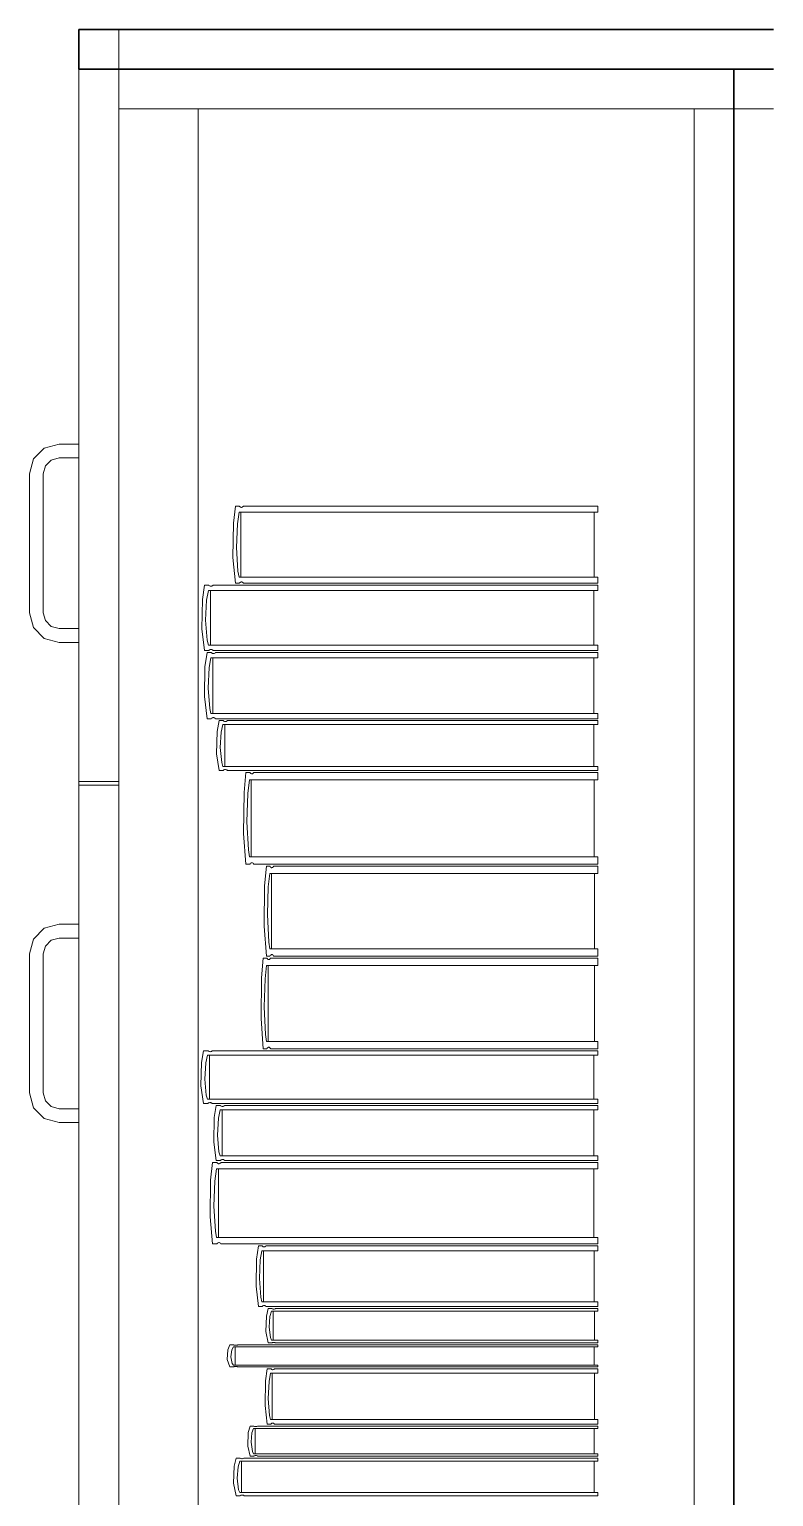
# Model space of a CAD drawing. Header units: inches. Extents: x -19 to 5698, y -728 to 92.
# Drawn here: x 288.695 to 289.07, y 15.068 to 15.807 of the extents above; entities that cross this region are included whole.
import ezdxf

# ---------------------------------------------------------------- set-up
doc = ezdxf.new("R2010")
doc.units = ezdxf.units.IN
doc.header["$MEASUREMENT"] = 0
doc.set_wipeout_variables(frame=1)
doc.linetypes.add('Wipeout_Contour', pattern=[1, 0, -1])
doc.layers.add('Interior - Mobiliario', color=7, linetype='Continuous')

msp = doc.modelspace()

# ---------------------------------------------------------------- linework, layer by layer
at = {"layer": 'Interior - Mobiliario', "color": 175, "linetype": 'Continuous', "lineweight": 13}
for p, q in [((289.05002, 15.78729), (288.74002, 15.78729)), ((288.74002, 15.78729), (288.74002, 14.32729)), ((289.05002, 14.32729), (289.05002, 15.78729)), ((288.78002, 15.76729), (288.74002, 15.76729)), ((288.74002, 15.76729), (288.74002, 14.34729)), ((289.03002, 15.76729), (288.78002, 15.76729)), ((288.78002, 14.34729), (288.78002, 15.76729)), ((289.03002, 15.76729), (289.03002, 14.34729)), ((288.69703, 15.59079), (288.70252, 15.59628)), ((288.70252, 15.59628), (288.71002, 15.59829)), ((288.71002, 15.59829), (288.72002, 15.59829)), ((288.72002, 15.59829), (288.72002, 15.59129)), ((288.69502, 15.58329), (288.69703, 15.59079)), ((288.70602, 15.59022), (288.70309, 15.58729)), ((288.71002, 15.59129), (288.70602, 15.59022)), ((288.72002, 15.59129), (288.71002, 15.59129)), ((288.69502, 15.51329), (288.69502, 15.58329)), ((288.70309, 15.58729), (288.70202, 15.58329)), ((288.70202, 15.58329), (288.70202, 15.51329)), ((288.79883, 15.56702), (288.79783, 15.5585)), ((288.80081, 15.56702), (288.79883, 15.56702)), ((288.80091, 15.56687), (288.80081, 15.56702)), ((288.80115, 15.56663), (288.80091, 15.56687)), ((288.8014, 15.56647), (288.80115, 15.56663)), ((288.80245, 15.56659), (288.8022, 15.56644)), ((288.80269, 15.56681), (288.80245, 15.56659)), ((288.80283, 15.56702), (288.80269, 15.56681)), ((288.98136, 15.56702), (288.80283, 15.56702)), ((288.98136, 15.56391), (288.98136, 15.56702)), ((288.79982, 15.55809), (288.80065, 15.56391)), ((288.80065, 15.56391), (288.98136, 15.56391)), ((288.80166, 15.56638), (288.8014, 15.56647)), ((288.80157, 15.56391), (288.80157, 15.53126)), ((288.80193, 15.56637), (288.80166, 15.56638)), ((288.8022, 15.56644), (288.80193, 15.56637)), ((288.97953, 15.53126), (288.97953, 15.56391)), ((288.79783, 15.5585), (288.7976, 15.54111)), ((288.79935, 15.54612), (288.79982, 15.55809)), ((288.80011, 15.53421), (288.79935, 15.54612)), ((288.7976, 15.54111), (288.79883, 15.52815)), ((288.80065, 15.53126), (288.80011, 15.53421)), ((288.98136, 15.53126), (288.80065, 15.53126)), ((288.98136, 15.52815), (288.98136, 15.53126)), ((288.78325, 15.52715), (288.78217, 15.51994)), ((288.7854, 15.52715), (288.78325, 15.52715)), ((288.78432, 15.5196), (288.78523, 15.52452)), ((288.78523, 15.52452), (288.98136, 15.52452)), ((288.78551, 15.52702), (288.7854, 15.52715)), ((288.78576, 15.52682), (288.78551, 15.52702)), ((288.78604, 15.52668), (288.78576, 15.52682)), ((288.78632, 15.52661), (288.78604, 15.52668)), ((288.78622, 15.52452), (288.78622, 15.49691)), ((288.78661, 15.5266), (288.78632, 15.52661)), ((288.7869, 15.52666), (288.78661, 15.5266)), ((288.78718, 15.52678), (288.7869, 15.52666)), ((288.78743, 15.52697), (288.78718, 15.52678)), ((288.7876, 15.52715), (288.78743, 15.52697)), ((288.98136, 15.52715), (288.7876, 15.52715)), ((288.79883, 15.52815), (288.80081, 15.52815)), ((288.80081, 15.52815), (288.80096, 15.52836)), ((288.80096, 15.52836), (288.8012, 15.52858)), ((288.8012, 15.52858), (288.80145, 15.52873)), ((288.80145, 15.52873), (288.80172, 15.5288)), ((288.80172, 15.5288), (288.80199, 15.52879)), ((288.80199, 15.52879), (288.80225, 15.5287)), ((288.80225, 15.5287), (288.8025, 15.52854)), ((288.8025, 15.52854), (288.80273, 15.5283)), ((288.80273, 15.5283), (288.80283, 15.52815)), ((288.80283, 15.52815), (288.98136, 15.52815)), ((288.97938, 15.49691), (288.97938, 15.52452)), ((288.98136, 15.52452), (288.98136, 15.52715)), ((288.78217, 15.51994), (288.78192, 15.50524)), ((288.78382, 15.50948), (288.78432, 15.5196)), ((288.69703, 15.50579), (288.69502, 15.51329)), ((288.70202, 15.51329), (288.70309, 15.50929)), ((288.70309, 15.50929), (288.70602, 15.50637)), ((288.78464, 15.4994), (288.78382, 15.50948)), ((288.70252, 15.5003), (288.69703, 15.50579)), ((288.71002, 15.49829), (288.70252, 15.5003)), ((288.70602, 15.50637), (288.71002, 15.50529)), ((288.71002, 15.50529), (288.72002, 15.50529)), ((288.72002, 15.50529), (288.72002, 15.49829)), ((288.78192, 15.50524), (288.78325, 15.49428)), ((288.72002, 15.49829), (288.71002, 15.49829)), ((288.78325, 15.49428), (288.7854, 15.49428)), ((288.78456, 15.49328), (288.78348, 15.48596)), ((288.7867, 15.49328), (288.78456, 15.49328)), ((288.78523, 15.49691), (288.78464, 15.4994)), ((288.98136, 15.49691), (288.78523, 15.49691)), ((288.7854, 15.49428), (288.78557, 15.49446)), ((288.78557, 15.49446), (288.78582, 15.49464)), ((288.78582, 15.49464), (288.7861, 15.49477)), ((288.7861, 15.49477), (288.78639, 15.49483)), ((288.78639, 15.49483), (288.78668, 15.49482)), ((288.78668, 15.49482), (288.78696, 15.49475)), ((288.78681, 15.49315), (288.7867, 15.49328)), ((288.78706, 15.49295), (288.78681, 15.49315)), ((288.78696, 15.49475), (288.78724, 15.49461)), ((288.78733, 15.49281), (288.78706, 15.49295)), ((288.78724, 15.49461), (288.78749, 15.49441)), ((288.78761, 15.49273), (288.78733, 15.49281)), ((288.78749, 15.49441), (288.7876, 15.49428)), ((288.7876, 15.49428), (288.98136, 15.49428)), ((288.7879, 15.49272), (288.78761, 15.49273)), ((288.78819, 15.49278), (288.7879, 15.49272)), ((288.78846, 15.49291), (288.78819, 15.49278)), ((288.78872, 15.4931), (288.78846, 15.49291)), ((288.78888, 15.49328), (288.78872, 15.4931)), ((288.98136, 15.49328), (288.78888, 15.49328)), ((288.98136, 15.49428), (288.98136, 15.49691)), ((288.98136, 15.49061), (288.98136, 15.49328)), ((288.78348, 15.48596), (288.78324, 15.47102)), ((288.78512, 15.47533), (288.78562, 15.48561)), ((288.78562, 15.48561), (288.78653, 15.49061)), ((288.78653, 15.49061), (288.98136, 15.49061)), ((288.78751, 15.49061), (288.78751, 15.46256)), ((288.97939, 15.46256), (288.97939, 15.49061)), ((288.78324, 15.47102), (288.78456, 15.45988)), ((288.78594, 15.46509), (288.78512, 15.47533)), ((288.78653, 15.46256), (288.78594, 15.46509)), ((288.78456, 15.45988), (288.7867, 15.45988)), ((288.98136, 15.46256), (288.78653, 15.46256)), ((288.7867, 15.45988), (288.78686, 15.46006)), ((288.78686, 15.46006), (288.78711, 15.46025)), ((288.78711, 15.46025), (288.78739, 15.46038)), ((288.78739, 15.46038), (288.78767, 15.46044)), ((288.78767, 15.46044), (288.78797, 15.46043)), ((288.78797, 15.46043), (288.78825, 15.46036)), ((288.78825, 15.46036), (288.78852, 15.46022)), ((288.78852, 15.46022), (288.78877, 15.46001)), ((288.78877, 15.46001), (288.78888, 15.45988)), ((288.78888, 15.45988), (288.98136, 15.45988)), ((288.7906, 15.45888), (288.78956, 15.45339)), ((288.79268, 15.45888), (288.7906, 15.45888)), ((288.79163, 15.45313), (288.79251, 15.45688)), ((288.79251, 15.45688), (288.98136, 15.45688)), ((288.79278, 15.45879), (288.79268, 15.45888)), ((288.79302, 15.45863), (288.79278, 15.45879)), ((288.79328, 15.45853), (288.79302, 15.45863)), ((288.79356, 15.45847), (288.79328, 15.45853)), ((288.79346, 15.45688), (288.79346, 15.43583)), ((288.79384, 15.45847), (288.79356, 15.45847)), ((288.79412, 15.45851), (288.79384, 15.45847)), ((288.79439, 15.45861), (288.79412, 15.45851)), ((288.79463, 15.45875), (288.79439, 15.45861)), ((288.79479, 15.45888), (288.79463, 15.45875)), ((288.98136, 15.45888), (288.79479, 15.45888)), ((288.97945, 15.43583), (288.97945, 15.45688)), ((288.98136, 15.45988), (288.98136, 15.46256)), ((288.98136, 15.45688), (288.98136, 15.45888)), ((288.78956, 15.45339), (288.78932, 15.44218)), ((288.79115, 15.44541), (288.79163, 15.45313)), ((288.78932, 15.44218), (288.7906, 15.43383)), ((288.79194, 15.43773), (288.79115, 15.44541)), ((288.7906, 15.43383), (288.79268, 15.43383)), ((288.79251, 15.43583), (288.79194, 15.43773)), ((288.98136, 15.43583), (288.79251, 15.43583)), ((288.79268, 15.43383), (288.79283, 15.43396)), ((288.79283, 15.43396), (288.79308, 15.4341)), ((288.79308, 15.4341), (288.79334, 15.4342)), ((288.79334, 15.4342), (288.79362, 15.43424)), ((288.79362, 15.43424), (288.7939, 15.43424)), ((288.7939, 15.43424), (288.79418, 15.43418)), ((288.79418, 15.43418), (288.79444, 15.43407)), ((288.79444, 15.43407), (288.79468, 15.43392)), ((288.79468, 15.43392), (288.79479, 15.43383)), ((288.79479, 15.43383), (288.98136, 15.43383)), ((288.98136, 15.43383), (288.98136, 15.43583)), ((288.72002, 15.42829), (288.74002, 15.42829)), ((288.72002, 15.06729), (288.72002, 15.42629)), ((288.72002, 15.42629), (288.74002, 15.42629)), ((288.74002, 15.06729), (288.74002, 15.42629)), ((288.80417, 15.43283), (288.8032, 15.42267)), ((288.80609, 15.43283), (288.80417, 15.43283)), ((288.80512, 15.42219), (288.80594, 15.42912)), ((288.80594, 15.42912), (288.98136, 15.42912)), ((288.80619, 15.43265), (288.80609, 15.43283)), ((288.80641, 15.43236), (288.80619, 15.43265)), ((288.80666, 15.43217), (288.80641, 15.43236)), ((288.80691, 15.43206), (288.80666, 15.43217)), ((288.80682, 15.42912), (288.80682, 15.39022)), ((288.80718, 15.43205), (288.80691, 15.43206)), ((288.80743, 15.43214), (288.80718, 15.43205)), ((288.80768, 15.43231), (288.80743, 15.43214)), ((288.80791, 15.43258), (288.80768, 15.43231)), ((288.80805, 15.43283), (288.80791, 15.43258)), ((288.98136, 15.43283), (288.80805, 15.43283)), ((288.97959, 15.39022), (288.97959, 15.42912)), ((288.98136, 15.42912), (288.98136, 15.43283)), ((288.8032, 15.42267), (288.80298, 15.40196)), ((288.80467, 15.40793), (288.80512, 15.42219)), ((288.80541, 15.39373), (288.80467, 15.40793)), ((288.80298, 15.40196), (288.80417, 15.38652)), ((288.80594, 15.39022), (288.80541, 15.39373)), ((288.98136, 15.39022), (288.80594, 15.39022)), ((288.98136, 15.38652), (288.98136, 15.39022)), ((288.80417, 15.38652), (288.80609, 15.38652)), ((288.80609, 15.38652), (288.80624, 15.38676)), ((288.80624, 15.38676), (288.80647, 15.38703)), ((288.80647, 15.38703), (288.80671, 15.38721)), ((288.80671, 15.38721), (288.80697, 15.38729)), ((288.80697, 15.38729), (288.80723, 15.38728)), ((288.80723, 15.38728), (288.80749, 15.38717)), ((288.80749, 15.38717), (288.80773, 15.38698)), ((288.80773, 15.38698), (288.80796, 15.3867)), ((288.80796, 15.3867), (288.80805, 15.38652)), ((288.80805, 15.38652), (288.98136, 15.38652)), ((288.81444, 15.38552), (288.81353, 15.37558)), ((288.81625, 15.38552), (288.81444, 15.38552)), ((288.81534, 15.37511), (288.81611, 15.38189)), ((288.81611, 15.38189), (288.98136, 15.38189)), ((288.81635, 15.38534), (288.81625, 15.38552)), ((288.81656, 15.38507), (288.81635, 15.38534)), ((288.81679, 15.38487), (288.81656, 15.38507)), ((288.81703, 15.38477), (288.81679, 15.38487)), ((288.81694, 15.38189), (288.81694, 15.34386)), ((288.81727, 15.38476), (288.81703, 15.38477)), ((288.81752, 15.38484), (288.81727, 15.38476)), ((288.81775, 15.38501), (288.81752, 15.38484)), ((288.81796, 15.38527), (288.81775, 15.38501)), ((288.8181, 15.38552), (288.81796, 15.38527)), ((288.98136, 15.38552), (288.8181, 15.38552)), ((288.97969, 15.34386), (288.97969, 15.38189)), ((288.98136, 15.38189), (288.98136, 15.38552)), ((288.81353, 15.37558), (288.81332, 15.35533)), ((288.81492, 15.36117), (288.81534, 15.37511)), ((288.81561, 15.34729), (288.81492, 15.36117)), ((288.70252, 15.35428), (288.69703, 15.34879)), ((288.71002, 15.35629), (288.70252, 15.35428)), ((288.72002, 15.35629), (288.71002, 15.35629)), ((288.72002, 15.34929), (288.72002, 15.35629)), ((288.81332, 15.35533), (288.81444, 15.34023)), ((288.69703, 15.34879), (288.69502, 15.34129)), ((288.70202, 15.34129), (288.70309, 15.34529)), ((288.70309, 15.34529), (288.70602, 15.34822)), ((288.70602, 15.34822), (288.71002, 15.34929)), ((288.71002, 15.34929), (288.72002, 15.34929)), ((288.81611, 15.34386), (288.81561, 15.34729)), ((288.69502, 15.34129), (288.69502, 15.27129)), ((288.70202, 15.27129), (288.70202, 15.34129)), ((288.81287, 15.33923), (288.81195, 15.3292)), ((288.8147, 15.33923), (288.81287, 15.33923)), ((288.81444, 15.34023), (288.81625, 15.34023)), ((288.81479, 15.33905), (288.8147, 15.33923)), ((288.81501, 15.33878), (288.81479, 15.33905)), ((288.81524, 15.33858), (288.81501, 15.33878)), ((288.81548, 15.33848), (288.81524, 15.33858)), ((288.81573, 15.33847), (288.81548, 15.33848)), ((288.81598, 15.33855), (288.81573, 15.33847)), ((288.81621, 15.33873), (288.81598, 15.33855)), ((288.98136, 15.34386), (288.81611, 15.34386)), ((288.81643, 15.33899), (288.81621, 15.33873)), ((288.81625, 15.34023), (288.81639, 15.34047)), ((288.81639, 15.34047), (288.81661, 15.34073)), ((288.81657, 15.33923), (288.81643, 15.33899)), ((288.98136, 15.33923), (288.81657, 15.33923)), ((288.81661, 15.34073), (288.81684, 15.34091)), ((288.81684, 15.34091), (288.81708, 15.34099)), ((288.81708, 15.34099), (288.81733, 15.34098)), ((288.81733, 15.34098), (288.81757, 15.34088)), ((288.81757, 15.34088), (288.8178, 15.34068)), ((288.8178, 15.34068), (288.81801, 15.34041)), ((288.81801, 15.34041), (288.8181, 15.34023)), ((288.8181, 15.34023), (288.98136, 15.34023)), ((288.98136, 15.34023), (288.98136, 15.34386)), ((288.98136, 15.33557), (288.98136, 15.33923)), ((288.81378, 15.32873), (288.81455, 15.33557)), ((288.81455, 15.33557), (288.98136, 15.33557)), ((288.8154, 15.33557), (288.8154, 15.29716)), ((288.97968, 15.29716), (288.97968, 15.33557)), ((288.81195, 15.3292), (288.81174, 15.30875)), ((288.81335, 15.31465), (288.81378, 15.32873)), ((288.81174, 15.30875), (288.81287, 15.2935)), ((288.81405, 15.30063), (288.81335, 15.31465)), ((288.81455, 15.29716), (288.81405, 15.30063)), ((288.81287, 15.2935), (288.8147, 15.2935)), ((288.98136, 15.29716), (288.81455, 15.29716)), ((288.8147, 15.2935), (288.81484, 15.29375)), ((288.81484, 15.29375), (288.81506, 15.29401)), ((288.81506, 15.29401), (288.81529, 15.29419)), ((288.81529, 15.29419), (288.81554, 15.29427)), ((288.81554, 15.29427), (288.81579, 15.29426)), ((288.81579, 15.29426), (288.81603, 15.29415)), ((288.81603, 15.29415), (288.81626, 15.29396)), ((288.81626, 15.29396), (288.81647, 15.29368)), ((288.81647, 15.29368), (288.81657, 15.2935)), ((288.81657, 15.2935), (288.98136, 15.2935)), ((288.98136, 15.2935), (288.98136, 15.29716)), ((288.7817, 15.28668), (288.78145, 15.2748)), ((288.78279, 15.2925), (288.7817, 15.28668)), ((288.78494, 15.2925), (288.78279, 15.2925)), ((288.78335, 15.27822), (288.78386, 15.2864)), ((288.78386, 15.2864), (288.78477, 15.29038)), ((288.78477, 15.29038), (288.98136, 15.29038)), ((288.78505, 15.2924), (288.78494, 15.2925)), ((288.7853, 15.29224), (288.78505, 15.2924)), ((288.78558, 15.29213), (288.7853, 15.29224)), ((288.78586, 15.29207), (288.78558, 15.29213)), ((288.78576, 15.29038), (288.78576, 15.26806)), ((288.78616, 15.29206), (288.78586, 15.29207)), ((288.78645, 15.29211), (288.78616, 15.29206)), ((288.78672, 15.29221), (288.78645, 15.29211)), ((288.78698, 15.29236), (288.78672, 15.29221)), ((288.78714, 15.2925), (288.78698, 15.29236)), ((288.98136, 15.2925), (288.78714, 15.2925)), ((288.97937, 15.26806), (288.97937, 15.29038)), ((288.98136, 15.29038), (288.98136, 15.2925)), ((288.78418, 15.27008), (288.78335, 15.27822)), ((288.69502, 15.27129), (288.69703, 15.26379)), ((288.70309, 15.26729), (288.70202, 15.27129)), ((288.78145, 15.2748), (288.78279, 15.26593)), ((288.69703, 15.26379), (288.70252, 15.2583)), ((288.70602, 15.26437), (288.70309, 15.26729)), ((288.71002, 15.26329), (288.70602, 15.26437)), ((288.72002, 15.26329), (288.71002, 15.26329)), ((288.72002, 15.25629), (288.72002, 15.26329)), ((288.78279, 15.26593), (288.78494, 15.26593)), ((288.78477, 15.26806), (288.78418, 15.27008)), ((288.98136, 15.26806), (288.78477, 15.26806)), ((288.78494, 15.26593), (288.78511, 15.26608)), ((288.78511, 15.26608), (288.78536, 15.26623)), ((288.78536, 15.26623), (288.78564, 15.26633)), ((288.78564, 15.26633), (288.78593, 15.26638)), ((288.78593, 15.26638), (288.78622, 15.26637)), ((288.78622, 15.26637), (288.78651, 15.26631)), ((288.78651, 15.26631), (288.78678, 15.2662)), ((288.78678, 15.2662), (288.78703, 15.26604)), ((288.78703, 15.26604), (288.78714, 15.26593)), ((288.78714, 15.26593), (288.98136, 15.26593)), ((288.7892, 15.26493), (288.78815, 15.25887)), ((288.79129, 15.26493), (288.7892, 15.26493)), ((288.7914, 15.26483), (288.79129, 15.26493)), ((288.79164, 15.26466), (288.7914, 15.26483)), ((288.79191, 15.26454), (288.79164, 15.26466)), ((288.79218, 15.26448), (288.79191, 15.26454)), ((288.79247, 15.26447), (288.79218, 15.26448)), ((288.79275, 15.26452), (288.79247, 15.26447)), ((288.79301, 15.26463), (288.79275, 15.26452)), ((288.79326, 15.26479), (288.79301, 15.26463)), ((288.79342, 15.26493), (288.79326, 15.26479)), ((288.98136, 15.26493), (288.79342, 15.26493)), ((288.98136, 15.26593), (288.98136, 15.26806)), ((288.98136, 15.26272), (288.98136, 15.26493)), ((288.70252, 15.2583), (288.71002, 15.25629)), ((288.71002, 15.25629), (288.72002, 15.25629)), ((288.78815, 15.25887), (288.78791, 15.24649)), ((288.78975, 15.25006), (288.79024, 15.25858)), ((288.79024, 15.25858), (288.79112, 15.26272)), ((288.79112, 15.26272), (288.98136, 15.26272)), ((288.79209, 15.26272), (288.79209, 15.23948)), ((288.97944, 15.23948), (288.97944, 15.26272)), ((288.79055, 15.24158), (288.78975, 15.25006)), ((288.78791, 15.24649), (288.7892, 15.23727)), ((288.79112, 15.23948), (288.79055, 15.24158)), ((288.78736, 15.23627), (288.7863, 15.22724)), ((288.78947, 15.23627), (288.78736, 15.23627)), ((288.7892, 15.23727), (288.79129, 15.23727)), ((288.78958, 15.23611), (288.78947, 15.23627)), ((288.78982, 15.23586), (288.78958, 15.23611)), ((288.79009, 15.23568), (288.78982, 15.23586)), ((288.79037, 15.23559), (288.79009, 15.23568)), ((288.79066, 15.23558), (288.79037, 15.23559)), ((288.79094, 15.23565), (288.79066, 15.23558)), ((288.79121, 15.23581), (288.79094, 15.23565)), ((288.98136, 15.23948), (288.79112, 15.23948)), ((288.79146, 15.23605), (288.79121, 15.23581)), ((288.79129, 15.23727), (288.79145, 15.23741)), ((288.79145, 15.23741), (288.7917, 15.23757)), ((288.79162, 15.23627), (288.79146, 15.23605)), ((288.98136, 15.23627), (288.79162, 15.23627)), ((288.7917, 15.23757), (288.79197, 15.23768)), ((288.79197, 15.23768), (288.79225, 15.23773)), ((288.79225, 15.23773), (288.79253, 15.23772)), ((288.79253, 15.23772), (288.79281, 15.23766)), ((288.79281, 15.23766), (288.79307, 15.23754)), ((288.79307, 15.23754), (288.79331, 15.23737)), ((288.79331, 15.23737), (288.79342, 15.23727)), ((288.79342, 15.23727), (288.98136, 15.23727)), ((288.98136, 15.23727), (288.98136, 15.23948)), ((288.98136, 15.23297), (288.98136, 15.23627)), ((288.7863, 15.22724), (288.78606, 15.20885)), ((288.78792, 15.21415), (288.78841, 15.22681)), ((288.78841, 15.22681), (288.7893, 15.23297)), ((288.7893, 15.23297), (288.98136, 15.23297)), ((288.79027, 15.23297), (288.79027, 15.19842)), ((288.97942, 15.19842), (288.97942, 15.23297)), ((288.78873, 15.20154), (288.78792, 15.21415)), ((288.78606, 15.20885), (288.78736, 15.19513)), ((288.7893, 15.19842), (288.78873, 15.20154)), ((288.98136, 15.19842), (288.7893, 15.19842)), ((288.98136, 15.19513), (288.98136, 15.19842)), ((288.78736, 15.19513), (288.78947, 15.19513)), ((288.78947, 15.19513), (288.78963, 15.19535)), ((288.78963, 15.19535), (288.78988, 15.19559)), ((288.78988, 15.19559), (288.79015, 15.19574)), ((288.79015, 15.19574), (288.79043, 15.19582)), ((288.79043, 15.19582), (288.79072, 15.19581)), ((288.79072, 15.19581), (288.791, 15.19571)), ((288.791, 15.19571), (288.79127, 15.19554)), ((288.79127, 15.19554), (288.79151, 15.19529)), ((288.79151, 15.19529), (288.79162, 15.19513)), ((288.79162, 15.19513), (288.98136, 15.19513)), ((288.81047, 15.19413), (288.80953, 15.18744)), ((288.81233, 15.19413), (288.81047, 15.19413)), ((288.81139, 15.18712), (288.81218, 15.19169)), ((288.81218, 15.19169), (288.98136, 15.19169)), ((288.81242, 15.19401), (288.81233, 15.19413)), ((288.81264, 15.19383), (288.81242, 15.19401)), ((288.81287, 15.1937), (288.81264, 15.19383)), ((288.81312, 15.19363), (288.81287, 15.1937)), ((288.81303, 15.19169), (288.81303, 15.16606)), ((288.81337, 15.19362), (288.81312, 15.19363)), ((288.81362, 15.19368), (288.81337, 15.19362)), ((288.81386, 15.19379), (288.81362, 15.19368)), ((288.81408, 15.19397), (288.81386, 15.19379)), ((288.81422, 15.19413), (288.81408, 15.19397)), ((288.98136, 15.19413), (288.81422, 15.19413)), ((288.97965, 15.16606), (288.97965, 15.19169)), ((288.98136, 15.19169), (288.98136, 15.19413)), ((288.80953, 15.18744), (288.80932, 15.1738)), ((288.81096, 15.17773), (288.81139, 15.18712)), ((288.81167, 15.16838), (288.81096, 15.17773)), ((288.80932, 15.1738), (288.81047, 15.16362)), ((288.81218, 15.16606), (288.81167, 15.16838)), ((288.81047, 15.16362), (288.81233, 15.16362)), ((288.98136, 15.16606), (288.81218, 15.16606)), ((288.81233, 15.16362), (288.81247, 15.16379)), ((288.81247, 15.16379), (288.81269, 15.16396)), ((288.81269, 15.16396), (288.81293, 15.16408)), ((288.81293, 15.16408), (288.81317, 15.16413)), ((288.81317, 15.16413), (288.81343, 15.16412)), ((288.81343, 15.16412), (288.81367, 15.16406)), ((288.81367, 15.16406), (288.81391, 15.16393)), ((288.81391, 15.16393), (288.81412, 15.16374)), ((288.81412, 15.16374), (288.81422, 15.16362)), ((288.81422, 15.16362), (288.98136, 15.16362)), ((288.81534, 15.16262), (288.81443, 15.15881)), ((288.81715, 15.16262), (288.81534, 15.16262)), ((288.81624, 15.15863), (288.817, 15.16123)), ((288.817, 15.16123), (288.98136, 15.16123)), ((288.81724, 15.16255), (288.81715, 15.16262)), ((288.81745, 15.16245), (288.81724, 15.16255)), ((288.81768, 15.16238), (288.81745, 15.16245)), ((288.81792, 15.16234), (288.81768, 15.16238)), ((288.81783, 15.16123), (288.81783, 15.14665)), ((288.81816, 15.16233), (288.81792, 15.16234)), ((288.8184, 15.16236), (288.81816, 15.16233)), ((288.81863, 15.16243), (288.8184, 15.16236)), ((288.81885, 15.16253), (288.81863, 15.16243)), ((288.81899, 15.16262), (288.81885, 15.16253)), ((288.98136, 15.16262), (288.81899, 15.16262)), ((288.9797, 15.14665), (288.9797, 15.16123)), ((288.98136, 15.16362), (288.98136, 15.16606)), ((288.98136, 15.16123), (288.98136, 15.16262)), ((288.81443, 15.15881), (288.81423, 15.15105)), ((288.81582, 15.15329), (288.81624, 15.15863)), ((288.81651, 15.14797), (288.81582, 15.15329)), ((288.81423, 15.15105), (288.81534, 15.14526)), ((288.81534, 15.14526), (288.81715, 15.14526)), ((288.817, 15.14665), (288.81651, 15.14797)), ((288.98136, 15.14665), (288.817, 15.14665)), ((288.81715, 15.14526), (288.81728, 15.14535)), ((288.81728, 15.14535), (288.8175, 15.14545)), ((288.8175, 15.14545), (288.81773, 15.14552)), ((288.81773, 15.14552), (288.81797, 15.14555)), ((288.81797, 15.14555), (288.81822, 15.14555)), ((288.81822, 15.14555), (288.81846, 15.14551)), ((288.81846, 15.14551), (288.81868, 15.14543)), ((288.81868, 15.14543), (288.81889, 15.14533)), ((288.81889, 15.14533), (288.81899, 15.14526)), ((288.81899, 15.14526), (288.98136, 15.14526)), ((288.98136, 15.14526), (288.98136, 15.14665)), ((288.79494, 15.14185), (288.79471, 15.13692)), ((288.79596, 15.14426), (288.79494, 15.14185)), ((288.79797, 15.14426), (288.79596, 15.14426)), ((288.79649, 15.13834), (288.79696, 15.14173)), ((288.79726, 15.13496), (288.79649, 15.13834)), ((288.79696, 15.14173), (288.79781, 15.14338)), ((288.79781, 15.14338), (288.98136, 15.14338)), ((288.79808, 15.14422), (288.79797, 15.14426)), ((288.79831, 15.14415), (288.79808, 15.14422)), ((288.79857, 15.1441), (288.79831, 15.14415)), ((288.79883, 15.14408), (288.79857, 15.1441)), ((288.79874, 15.14338), (288.79874, 15.13413)), ((288.79911, 15.14408), (288.79883, 15.14408)), ((288.79938, 15.1441), (288.79911, 15.14408)), ((288.79964, 15.14414), (288.79938, 15.1441)), ((288.79987, 15.1442), (288.79964, 15.14414)), ((288.80003, 15.14426), (288.79987, 15.1442)), ((288.98136, 15.14426), (288.80003, 15.14426)), ((288.97951, 15.13413), (288.97951, 15.14338)), ((288.98136, 15.14338), (288.98136, 15.14426)), ((288.79471, 15.13692), (288.79596, 15.13325)), ((288.79596, 15.13325), (288.79797, 15.13325)), ((288.79781, 15.13413), (288.79726, 15.13496)), ((288.98136, 15.13413), (288.79781, 15.13413)), ((288.79797, 15.13325), (288.79813, 15.13331)), ((288.79813, 15.13331), (288.79837, 15.13337)), ((288.79837, 15.13337), (288.79862, 15.13341)), ((288.79862, 15.13341), (288.79889, 15.13343)), ((288.79889, 15.13343), (288.79917, 15.13343)), ((288.79917, 15.13343), (288.79944, 15.1334)), ((288.79944, 15.1334), (288.79969, 15.13336)), ((288.79969, 15.13336), (288.79992, 15.13329)), ((288.79992, 15.13329), (288.80003, 15.13325)), ((288.80003, 15.13325), (288.98136, 15.13325)), ((288.81488, 15.13225), (288.81397, 15.12613)), ((288.81669, 15.13225), (288.81488, 15.13225)), ((288.81678, 15.13214), (288.81669, 15.13225)), ((288.81699, 15.13197), (288.81678, 15.13214)), ((288.81722, 15.13185), (288.81699, 15.13197)), ((288.81746, 15.13179), (288.81722, 15.13185)), ((288.81771, 15.13178), (288.81746, 15.13179)), ((288.81795, 15.13183), (288.81771, 15.13178)), ((288.81818, 15.13194), (288.81795, 15.13183)), ((288.8184, 15.1321), (288.81818, 15.13194)), ((288.81853, 15.13225), (288.8184, 15.1321)), ((288.98136, 15.13225), (288.81853, 15.13225)), ((288.98136, 15.13325), (288.98136, 15.13413)), ((288.98136, 15.13002), (288.98136, 15.13225)), ((288.81397, 15.12613), (288.81376, 15.11367)), ((288.81536, 15.11726), (288.81578, 15.12584)), ((288.81578, 15.12584), (288.81654, 15.13002)), ((288.81654, 15.13002), (288.98136, 15.13002)), ((288.81738, 15.13002), (288.81738, 15.1066)), ((288.9797, 15.1066), (288.9797, 15.13002)), ((288.81605, 15.10871), (288.81536, 15.11726)), ((288.81376, 15.11367), (288.81488, 15.10437)), ((288.81654, 15.1066), (288.81605, 15.10871)), ((288.8062, 15.10337), (288.80524, 15.10005)), ((288.8081, 15.10337), (288.8062, 15.10337)), ((288.80714, 15.09989), (288.80795, 15.10216)), ((288.80795, 15.10216), (288.98136, 15.10216)), ((288.8082, 15.10331), (288.8081, 15.10337)), ((288.80842, 15.10322), (288.8082, 15.10331)), ((288.80866, 15.10315), (288.80842, 15.10322)), ((288.80891, 15.10312), (288.80866, 15.10315)), ((288.80882, 15.10216), (288.80882, 15.08945)), ((288.80917, 15.10311), (288.80891, 15.10312)), ((288.80943, 15.10314), (288.80917, 15.10311)), ((288.80967, 15.1032), (288.80943, 15.10314)), ((288.8099, 15.10329), (288.80967, 15.1032)), ((288.81004, 15.10337), (288.8099, 15.10329)), ((288.98136, 15.10337), (288.81004, 15.10337)), ((288.81488, 15.10437), (288.81669, 15.10437)), ((288.98136, 15.1066), (288.81654, 15.1066)), ((288.81669, 15.10437), (288.81683, 15.10452)), ((288.81683, 15.10452), (288.81704, 15.10468)), ((288.81704, 15.10468), (288.81727, 15.10478)), ((288.81727, 15.10478), (288.81752, 15.10483)), ((288.81752, 15.10483), (288.81776, 15.10483)), ((288.81776, 15.10483), (288.818, 15.10476)), ((288.818, 15.10476), (288.81823, 15.10465)), ((288.81823, 15.10465), (288.81844, 15.10448)), ((288.81844, 15.10448), (288.81853, 15.10437)), ((288.81853, 15.10437), (288.98136, 15.10437)), ((288.97961, 15.08945), (288.97961, 15.10216)), ((288.98136, 15.10437), (288.98136, 15.1066)), ((288.98136, 15.10216), (288.98136, 15.10337)), ((288.80524, 15.10005), (288.80502, 15.09329)), ((288.80502, 15.09329), (288.8062, 15.08824)), ((288.8067, 15.09524), (288.80714, 15.09989)), ((288.80743, 15.0906), (288.8067, 15.09524)), ((288.79918, 15.08724), (288.79818, 15.08309)), ((288.80116, 15.08724), (288.79918, 15.08724)), ((288.80126, 15.08717), (288.80116, 15.08724)), ((288.80149, 15.08705), (288.80126, 15.08717)), ((288.80174, 15.08697), (288.80149, 15.08705)), ((288.802, 15.08693), (288.80174, 15.08697)), ((288.80227, 15.08692), (288.802, 15.08693)), ((288.80254, 15.08696), (288.80227, 15.08692)), ((288.80279, 15.08703), (288.80254, 15.08696)), ((288.80303, 15.08714), (288.80279, 15.08703)), ((288.80318, 15.08724), (288.80303, 15.08714)), ((288.98136, 15.08724), (288.80318, 15.08724)), ((288.8062, 15.08824), (288.8081, 15.08824)), ((288.80795, 15.08945), (288.80743, 15.0906)), ((288.98136, 15.08945), (288.80795, 15.08945)), ((288.8081, 15.08824), (288.80824, 15.08832)), ((288.80824, 15.08832), (288.80847, 15.08841)), ((288.80847, 15.08841), (288.80871, 15.08847)), ((288.80871, 15.08847), (288.80897, 15.08849)), ((288.80897, 15.08849), (288.80923, 15.08849)), ((288.80923, 15.08849), (288.80948, 15.08846)), ((288.80948, 15.08846), (288.80972, 15.08839)), ((288.80972, 15.08839), (288.80994, 15.0883)), ((288.80994, 15.0883), (288.81004, 15.08824)), ((288.81004, 15.08824), (288.98136, 15.08824)), ((288.98136, 15.08824), (288.98136, 15.08945)), ((288.98136, 15.08572), (288.98136, 15.08724)), ((288.79818, 15.08309), (288.79795, 15.07461)), ((288.7997, 15.07706), (288.80016, 15.08289)), ((288.80016, 15.08289), (288.801, 15.08572)), ((288.801, 15.08572), (288.98136, 15.08572)), ((288.80191, 15.08572), (288.80191, 15.06981)), ((288.97954, 15.06981), (288.97954, 15.08572)), ((288.79795, 15.07461), (288.79918, 15.06829)), ((288.80046, 15.07125), (288.7997, 15.07706)), ((288.801, 15.06981), (288.80046, 15.07125)), ((288.79918, 15.06829), (288.80116, 15.06829)), ((288.98136, 15.06981), (288.801, 15.06981)), ((288.80116, 15.06829), (288.80131, 15.0684)), ((288.80131, 15.0684), (288.80154, 15.0685)), ((288.80154, 15.0685), (288.8018, 15.06858)), ((288.8018, 15.06858), (288.80206, 15.06861)), ((288.80206, 15.06861), (288.80233, 15.06861)), ((288.80233, 15.06861), (288.80259, 15.06856)), ((288.80259, 15.06856), (288.80285, 15.06848)), ((288.80285, 15.06848), (288.80307, 15.06837)), ((288.80307, 15.06837), (288.80318, 15.06829)), ((288.80318, 15.06829), (288.98136, 15.06829)), ((288.98136, 15.06829), (288.98136, 15.06981))]:
    msp.add_line(p, q, dxfattribs=at)

# ---------------------------------------------------------------- next in the draw order: wipeouts: each hides what was drawn before it
at = {"color": 254, "linetype": 'Wipeout_Contour', "lineweight": 0, "ltscale": 9695.135839}
msp.add_wipeout([(289.05002, 15.78729), (289.05002, 14.32729), (289.07002, 14.32729), (289.07002, 15.78729)], dxfattribs=at).dxf.layer = 'Interior - Mobiliario'

# ---------------------------------------------------------------- next in the draw order: linework, layer by layer
at = {"layer": 'Interior - Mobiliario', "color": 175, "linetype": 'Continuous', "lineweight": 30}
for p, q in [((289.05002, 15.78729), (289.07002, 15.78729)), ((289.05002, 14.32729), (289.05002, 15.78729))]:
    msp.add_line(p, q, dxfattribs=at)
at = {"layer": 'Interior - Mobiliario', "color": 175, "linetype": 'Continuous', "lineweight": 13}
for p, q in [((289.07002, 15.78729), (289.05002, 15.78729)), ((289.05002, 15.78729), (289.05002, 14.32729)), ((289.07002, 15.76729), (289.03002, 15.76729))]:
    msp.add_line(p, q, dxfattribs=at)

# ---------------------------------------------------------------- next in the draw order: wipeouts: each hides what was drawn before it
at = {"color": 254, "linetype": 'Wipeout_Contour', "lineweight": 0, "ltscale": 9694.494257}
msp.add_wipeout([(288.72002, 15.80729), (288.72002, 15.78729), (289.07002, 15.78729), (289.07002, 15.80729)], dxfattribs=at).dxf.layer = 'Interior - Mobiliario'

# ---------------------------------------------------------------- next in the draw order: linework, layer by layer
at = {"layer": 'Interior - Mobiliario', "color": 175, "linetype": 'Continuous', "lineweight": 30}
for p, q in [((288.72002, 15.80729), (289.07002, 15.80729)), ((288.72002, 15.78729), (288.72002, 15.80729)), ((288.72002, 15.78729), (289.07002, 15.78729))]:
    msp.add_line(p, q, dxfattribs=at)
at = {"layer": 'Interior - Mobiliario', "color": 175, "linetype": 'Continuous', "lineweight": 13}
for p, q in [((289.07002, 15.80729), (288.72002, 15.80729)), ((288.72002, 15.80729), (288.72002, 15.78729)), ((288.72002, 15.80729), (289.07002, 15.80729)), ((288.72002, 14.30729), (288.72002, 15.80729)), ((289.07002, 15.80729), (288.74002, 15.80729)), ((288.74002, 15.80729), (288.74002, 15.76729)), ((288.72002, 15.78729), (289.07002, 15.78729)), ((289.07002, 15.78729), (288.72002, 15.78729)), ((288.72002, 15.78729), (288.72002, 14.32729)), ((289.05002, 15.78729), (288.72002, 15.78729)), ((288.72002, 15.78729), (288.72002, 14.32729)), ((288.72002, 15.78729), (288.72002, 15.42829)), ((288.72002, 15.78729), (288.74002, 15.78729)), ((289.05002, 15.78729), (288.74002, 15.78729)), ((288.74002, 15.78729), (288.74002, 14.32729)), ((289.05002, 15.78729), (288.74002, 15.78729)), ((288.74002, 15.78729), (288.74002, 14.32729)), ((288.74002, 15.78729), (288.74002, 15.42829)), ((289.05002, 14.32729), (289.05002, 15.78729)), ((289.05002, 14.32729), (289.05002, 15.78729)), ((289.05002, 14.32729), (289.05002, 15.78729))]:
    msp.add_line(p, q, dxfattribs=at)

doc.saveas('drawing.dxf')
